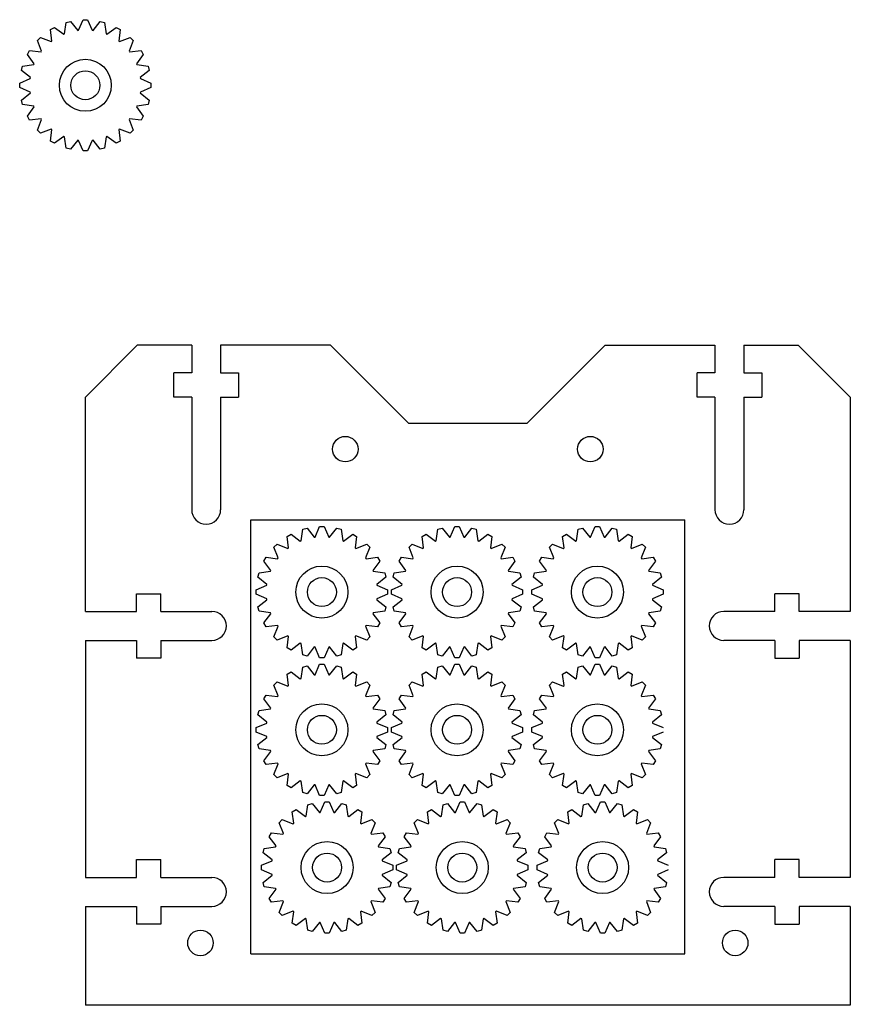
# Model space of a CAD drawing. Header units: inches. Extents: x -6 to 4.9, y 0.5 to 4.7.
# Drawn here: x -2.252 to 0.943, y 0.46 to 4.252 of the extents above; entities that cross this region are included whole.
import ezdxf

# ---------------------------------------------------------------- set-up
doc = ezdxf.new("R2010")
doc.units = ezdxf.units.IN
doc.header["$MEASUREMENT"] = 0
doc.layers.get('0').update_dxf_attribs({"lineweight": 25, "true_color": 0xffffff})

msp = doc.modelspace()

# ---------------------------------------------------------------- linework, layer by layer
at = {"color": 1, "true_color": 0xff0000}
for p, q in [((-2.0262, 4.2118), (-2.0086, 4.2524)), ((-2.0086, 4.2524), (-1.9914, 4.2524)), ((-1.9914, 4.2524), (-1.9738, 4.2118)), ((-2.1337, 4.2143), (-2.1188, 4.2229)), ((-2.1285, 4.1703), (-2.1337, 4.2143)), ((-2.1188, 4.2229), (-2.0832, 4.1965)), ((-2.0801, 4.1978), (-2.0737, 4.2416)), ((-2.0737, 4.2416), (-2.057, 4.2461)), ((-2.057, 4.2461), (-2.0295, 4.2113)), ((-2.0295, 4.2113), (-2.0262, 4.2118)), ((-1.9738, 4.2118), (-1.9705, 4.2113)), ((-1.9705, 4.2113), (-1.943, 4.2461)), ((-1.943, 4.2461), (-1.9263, 4.2416)), ((-1.9263, 4.2416), (-1.9199, 4.1978)), ((-1.9168, 4.1965), (-1.8812, 4.2229)), ((-1.8812, 4.2229), (-1.8663, 4.2143)), ((-1.8663, 4.2143), (-1.8715, 4.1703)), ((-2.1846, 4.1724), (-2.1724, 4.1846)), ((-2.1682, 4.1312), (-2.1846, 4.1724)), ((-2.1724, 4.1846), (-2.1312, 4.1682)), ((-2.0832, 4.1965), (-2.0801, 4.1978)), ((-1.9199, 4.1978), (-1.9168, 4.1965)), ((-1.8688, 4.1682), (-1.8276, 4.1846)), ((-1.8154, 4.1724), (-1.8318, 4.1312)), ((-1.8276, 4.1846), (-1.8154, 4.1724)), ((-2.1312, 4.1682), (-2.1285, 4.1703)), ((-1.8715, 4.1703), (-1.8688, 4.1682)), ((-2.2229, 4.1188), (-2.2143, 4.1337)), ((-2.1965, 4.0832), (-2.2229, 4.1188)), ((-2.2143, 4.1337), (-2.1703, 4.1285)), ((-2.1703, 4.1285), (-2.1682, 4.1312)), ((-1.8318, 4.1312), (-1.8297, 4.1285)), ((-1.8297, 4.1285), (-1.7857, 4.1337)), ((-1.7771, 4.1188), (-1.8035, 4.0832)), ((-1.7857, 4.1337), (-1.7771, 4.1188)), ((-2.2461, 4.057), (-2.2416, 4.0737)), ((-2.2416, 4.0737), (-2.1978, 4.0801)), ((-2.1978, 4.0801), (-2.1965, 4.0832)), ((-1.8035, 4.0832), (-1.8022, 4.0801)), ((-1.8022, 4.0801), (-1.7584, 4.0737)), ((-1.7584, 4.0737), (-1.7539, 4.057)), ((-2.2524, 4.0086), (-2.2118, 4.0262)), ((-2.2113, 4.0295), (-2.2461, 4.057)), ((-2.2118, 4.0262), (-2.2113, 4.0295)), ((-1.7539, 4.057), (-1.7887, 4.0295)), ((-1.7887, 4.0295), (-1.7882, 4.0262)), ((-1.7882, 4.0262), (-1.7476, 4.0086)), ((-2.2524, 3.9914), (-2.2524, 4.0086)), ((-2.2118, 3.9738), (-2.2524, 3.9914)), ((-1.7476, 3.9914), (-1.7882, 3.9738)), ((-1.7476, 4.0086), (-1.7476, 3.9914)), ((-2.2461, 3.943), (-2.2113, 3.9705)), ((-2.2113, 3.9705), (-2.2118, 3.9738)), ((-1.7882, 3.9738), (-1.7887, 3.9705)), ((-1.7887, 3.9705), (-1.7539, 3.943)), ((-2.2416, 3.9263), (-2.2461, 3.943)), ((-2.1978, 3.9199), (-2.2416, 3.9263)), ((-2.2229, 3.8812), (-2.1965, 3.9168)), ((-2.1965, 3.9168), (-2.1978, 3.9199)), ((-1.8022, 3.9199), (-1.8035, 3.9168)), ((-1.8035, 3.9168), (-1.7771, 3.8812)), ((-1.7584, 3.9263), (-1.8022, 3.9199)), ((-1.7539, 3.943), (-1.7584, 3.9263)), ((-2.2143, 3.8663), (-2.2229, 3.8812)), ((-2.1703, 3.8715), (-2.2143, 3.8663)), ((-2.1846, 3.8276), (-2.1682, 3.8688)), ((-2.1682, 3.8688), (-2.1703, 3.8715)), ((-1.8297, 3.8715), (-1.8318, 3.8688)), ((-1.8318, 3.8688), (-1.8154, 3.8276)), ((-1.7857, 3.8663), (-1.8297, 3.8715)), ((-1.7771, 3.8812), (-1.7857, 3.8663)), ((-2.1312, 3.8318), (-2.1724, 3.8154)), ((-2.1285, 3.8297), (-2.1312, 3.8318)), ((-1.8688, 3.8318), (-1.8715, 3.8297)), ((-1.8276, 3.8154), (-1.8688, 3.8318)), ((-2.1724, 3.8154), (-2.1846, 3.8276)), ((-2.1337, 3.7857), (-2.1285, 3.8297)), ((-2.0832, 3.8035), (-2.1188, 3.7771)), ((-2.0801, 3.8022), (-2.0832, 3.8035)), ((-2.0737, 3.7584), (-2.0801, 3.8022)), ((-1.9199, 3.8022), (-1.9263, 3.7584)), ((-1.9168, 3.8035), (-1.9199, 3.8022)), ((-1.8812, 3.7771), (-1.9168, 3.8035)), ((-1.8715, 3.8297), (-1.8663, 3.7857)), ((-1.8154, 3.8276), (-1.8276, 3.8154)), ((-2.1188, 3.7771), (-2.1337, 3.7857)), ((-2.057, 3.7539), (-2.0737, 3.7584)), ((-2.0295, 3.7887), (-2.057, 3.7539)), ((-2.0262, 3.7882), (-2.0295, 3.7887)), ((-2.0086, 3.7476), (-2.0262, 3.7882)), ((-1.9738, 3.7882), (-1.9914, 3.7476)), ((-1.9705, 3.7887), (-1.9738, 3.7882)), ((-1.943, 3.7539), (-1.9705, 3.7887)), ((-1.9263, 3.7584), (-1.943, 3.7539)), ((-1.8663, 3.7857), (-1.8812, 3.7771)), ((-1.9914, 3.7476), (-2.0086, 3.7476)), ((-1.1701, 2.2478), (-1.1637, 2.2916)), ((-1.1637, 2.2916), (-1.147, 2.2961)), ((-1.147, 2.2961), (-1.1195, 2.2613)), ((-1.1162, 2.2618), (-1.0986, 2.3024)), ((-1.0986, 2.3024), (-1.0814, 2.3024)), ((-1.0814, 2.3024), (-1.0638, 2.2618)), ((-1.0605, 2.2613), (-1.033, 2.2961)), ((-1.033, 2.2961), (-1.0163, 2.2916)), ((-1.0163, 2.2916), (-1.0099, 2.2478)), ((-0.6501, 2.2478), (-0.6437, 2.2916)), ((-0.6437, 2.2916), (-0.627, 2.2961)), ((-0.627, 2.2961), (-0.5995, 2.2613)), ((-0.5962, 2.2618), (-0.5786, 2.3024)), ((-0.5786, 2.3024), (-0.5614, 2.3024)), ((-0.5614, 2.3024), (-0.5438, 2.2618)), ((-0.5405, 2.2613), (-0.513, 2.2961)), ((-0.513, 2.2961), (-0.4963, 2.2916)), ((-0.4963, 2.2916), (-0.4899, 2.2478)), ((-0.1101, 2.2478), (-0.1037, 2.2916)), ((-0.1037, 2.2916), (-0.087, 2.2961)), ((-0.087, 2.2961), (-0.0595, 2.2613)), ((-0.0562, 2.2618), (-0.0386, 2.3024)), ((-0.0386, 2.3024), (-0.0214, 2.3024)), ((-0.0214, 2.3024), (-0.0038, 2.2618)), ((-0.0005, 2.2613), (0.027, 2.2961)), ((0.027, 2.2961), (0.0437, 2.2916)), ((0.0437, 2.2916), (0.0501, 2.2478)), ((-1.2237, 2.2643), (-1.2088, 2.2729)), ((-1.2185, 2.2203), (-1.2237, 2.2643)), ((-1.2088, 2.2729), (-1.1732, 2.2465)), ((-1.1732, 2.2465), (-1.1701, 2.2478)), ((-1.1195, 2.2613), (-1.1162, 2.2618)), ((-1.0638, 2.2618), (-1.0605, 2.2613)), ((-1.0099, 2.2478), (-1.0068, 2.2465)), ((-1.0068, 2.2465), (-0.9712, 2.2729)), ((-0.9712, 2.2729), (-0.9563, 2.2643)), ((-0.9563, 2.2643), (-0.9615, 2.2203)), ((-0.7037, 2.2643), (-0.6888, 2.2729)), ((-0.6985, 2.2203), (-0.7037, 2.2643)), ((-0.6888, 2.2729), (-0.6532, 2.2465)), ((-0.6532, 2.2465), (-0.6501, 2.2478)), ((-0.5995, 2.2613), (-0.5962, 2.2618)), ((-0.5438, 2.2618), (-0.5405, 2.2613)), ((-0.4899, 2.2478), (-0.4868, 2.2465)), ((-0.4868, 2.2465), (-0.4512, 2.2729)), ((-0.4512, 2.2729), (-0.4363, 2.2643)), ((-0.4363, 2.2643), (-0.4415, 2.2203)), ((-0.1637, 2.2643), (-0.1488, 2.2729)), ((-0.1585, 2.2203), (-0.1637, 2.2643)), ((-0.1488, 2.2729), (-0.1132, 2.2465)), ((-0.1132, 2.2465), (-0.1101, 2.2478)), ((-0.0595, 2.2613), (-0.0562, 2.2618)), ((-0.0038, 2.2618), (-0.0005, 2.2613)), ((0.0501, 2.2478), (0.0532, 2.2465)), ((0.0532, 2.2465), (0.0888, 2.2729)), ((0.0888, 2.2729), (0.1037, 2.2643)), ((0.1037, 2.2643), (0.0985, 2.2203)), ((-1.2746, 2.2224), (-1.2624, 2.2346)), ((-1.2582, 2.1812), (-1.2746, 2.2224)), ((-1.2624, 2.2346), (-1.2212, 2.2182)), ((-1.2212, 2.2182), (-1.2185, 2.2203)), ((-0.9615, 2.2203), (-0.9588, 2.2182)), ((-0.9588, 2.2182), (-0.9176, 2.2346)), ((-0.9054, 2.2224), (-0.9218, 2.1812)), ((-0.9176, 2.2346), (-0.9054, 2.2224)), ((-0.7546, 2.2224), (-0.7424, 2.2346)), ((-0.7382, 2.1812), (-0.7546, 2.2224)), ((-0.7424, 2.2346), (-0.7012, 2.2182)), ((-0.7012, 2.2182), (-0.6985, 2.2203)), ((-0.4415, 2.2203), (-0.4388, 2.2182)), ((-0.4388, 2.2182), (-0.3976, 2.2346)), ((-0.3854, 2.2224), (-0.4018, 2.1812)), ((-0.3976, 2.2346), (-0.3854, 2.2224)), ((-0.2146, 2.2224), (-0.2024, 2.2346)), ((-0.1982, 2.1812), (-0.2146, 2.2224)), ((-0.2024, 2.2346), (-0.1612, 2.2182)), ((-0.1612, 2.2182), (-0.1585, 2.2203)), ((0.0985, 2.2203), (0.1012, 2.2182)), ((0.1012, 2.2182), (0.1424, 2.2346)), ((0.1546, 2.2224), (0.1382, 2.1812)), ((0.1424, 2.2346), (0.1546, 2.2224)), ((-1.3129, 2.1688), (-1.3043, 2.1837)), ((-1.2865, 2.1332), (-1.3129, 2.1688)), ((-1.3043, 2.1837), (-1.2603, 2.1785)), ((-1.2603, 2.1785), (-1.2582, 2.1812)), ((-0.9218, 2.1812), (-0.9197, 2.1785)), ((-0.9197, 2.1785), (-0.8757, 2.1837)), ((-0.8671, 2.1688), (-0.8935, 2.1332)), ((-0.8757, 2.1837), (-0.8671, 2.1688)), ((-0.7929, 2.1688), (-0.7843, 2.1837)), ((-0.7665, 2.1332), (-0.7929, 2.1688)), ((-0.7843, 2.1837), (-0.7403, 2.1785)), ((-0.7403, 2.1785), (-0.7382, 2.1812)), ((-0.4018, 2.1812), (-0.3997, 2.1785)), ((-0.3997, 2.1785), (-0.3557, 2.1837)), ((-0.3471, 2.1688), (-0.3735, 2.1332)), ((-0.3557, 2.1837), (-0.3471, 2.1688)), ((-0.2529, 2.1688), (-0.2443, 2.1837)), ((-0.2265, 2.1332), (-0.2529, 2.1688)), ((-0.2443, 2.1837), (-0.2003, 2.1785)), ((-0.2003, 2.1785), (-0.1982, 2.1812)), ((0.1382, 2.1812), (0.1403, 2.1785)), ((0.1403, 2.1785), (0.1843, 2.1837)), ((0.1929, 2.1688), (0.1665, 2.1332)), ((0.1843, 2.1837), (0.1929, 2.1688)), ((-1.3316, 2.1237), (-1.2878, 2.1301)), ((-1.2878, 2.1301), (-1.2865, 2.1332)), ((-0.8935, 2.1332), (-0.8922, 2.1301)), ((-0.8922, 2.1301), (-0.8484, 2.1237)), ((-0.8116, 2.1237), (-0.7678, 2.1301)), ((-0.7678, 2.1301), (-0.7665, 2.1332)), ((-0.3735, 2.1332), (-0.3722, 2.1301)), ((-0.3722, 2.1301), (-0.3284, 2.1237)), ((-0.2716, 2.1237), (-0.2278, 2.1301)), ((-0.2278, 2.1301), (-0.2265, 2.1332)), ((0.1665, 2.1332), (0.1678, 2.1301)), ((0.1678, 2.1301), (0.2116, 2.1237)), ((-1.3361, 2.107), (-1.3316, 2.1237)), ((-1.3013, 2.0795), (-1.3361, 2.107)), ((-0.8439, 2.107), (-0.8787, 2.0795)), ((-0.8484, 2.1237), (-0.8439, 2.107)), ((-0.8161, 2.107), (-0.8116, 2.1237)), ((-0.7813, 2.0795), (-0.8161, 2.107)), ((-0.3239, 2.107), (-0.3587, 2.0795)), ((-0.3284, 2.1237), (-0.3239, 2.107)), ((-0.2761, 2.107), (-0.2716, 2.1237)), ((-0.2413, 2.0795), (-0.2761, 2.107)), ((0.2161, 2.107), (0.1813, 2.0795)), ((0.2116, 2.1237), (0.2161, 2.107)), ((-1.3424, 2.0586), (-1.3018, 2.0762)), ((-1.3424, 2.0414), (-1.3424, 2.0586)), ((-1.3018, 2.0762), (-1.3013, 2.0795)), ((-0.8787, 2.0795), (-0.8782, 2.0762)), ((-0.8782, 2.0762), (-0.8376, 2.0586)), ((-0.8376, 2.0586), (-0.8376, 2.0414)), ((-0.8224, 2.0586), (-0.7818, 2.0762)), ((-0.8224, 2.0414), (-0.8224, 2.0586)), ((-0.7818, 2.0762), (-0.7813, 2.0795)), ((-0.3587, 2.0795), (-0.3582, 2.0762)), ((-0.3582, 2.0762), (-0.3176, 2.0586)), ((-0.3176, 2.0586), (-0.3176, 2.0414)), ((-0.2824, 2.0586), (-0.2418, 2.0762)), ((-0.2824, 2.0414), (-0.2824, 2.0586)), ((-0.2418, 2.0762), (-0.2413, 2.0795)), ((0.1813, 2.0795), (0.1818, 2.0762)), ((0.1818, 2.0762), (0.2224, 2.0586)), ((0.2224, 2.0586), (0.2224, 2.0414)), ((-1.3018, 2.0238), (-1.3424, 2.0414)), ((-1.3361, 1.993), (-1.3013, 2.0205)), ((-1.3013, 2.0205), (-1.3018, 2.0238)), ((-0.8782, 2.0238), (-0.8787, 2.0205)), ((-0.8787, 2.0205), (-0.8439, 1.993)), ((-0.8376, 2.0414), (-0.8782, 2.0238)), ((-0.7818, 2.0238), (-0.8224, 2.0414)), ((-0.8161, 1.993), (-0.7813, 2.0205)), ((-0.7813, 2.0205), (-0.7818, 2.0238)), ((-0.3582, 2.0238), (-0.3587, 2.0205)), ((-0.3587, 2.0205), (-0.3239, 1.993)), ((-0.3176, 2.0414), (-0.3582, 2.0238)), ((-0.2418, 2.0238), (-0.2824, 2.0414)), ((-0.2761, 1.993), (-0.2413, 2.0205)), ((-0.2413, 2.0205), (-0.2418, 2.0238)), ((0.1818, 2.0238), (0.1813, 2.0205)), ((0.1813, 2.0205), (0.2161, 1.993)), ((0.2224, 2.0414), (0.1818, 2.0238)), ((-1.3316, 1.9763), (-1.3361, 1.993)), ((-1.2878, 1.9699), (-1.3316, 1.9763)), ((-0.8484, 1.9763), (-0.8922, 1.9699)), ((-0.8439, 1.993), (-0.8484, 1.9763)), ((-0.8116, 1.9763), (-0.8161, 1.993)), ((-0.7678, 1.9699), (-0.8116, 1.9763)), ((-0.3284, 1.9763), (-0.3722, 1.9699)), ((-0.3239, 1.993), (-0.3284, 1.9763)), ((-0.2716, 1.9763), (-0.2761, 1.993)), ((-0.2278, 1.9699), (-0.2716, 1.9763)), ((0.2116, 1.9763), (0.1678, 1.9699)), ((0.2161, 1.993), (0.2116, 1.9763)), ((-1.3129, 1.9312), (-1.2865, 1.9668)), ((-1.2865, 1.9668), (-1.2878, 1.9699)), ((-0.8922, 1.9699), (-0.8935, 1.9668)), ((-0.8935, 1.9668), (-0.8671, 1.9312)), ((-0.7929, 1.9312), (-0.7665, 1.9668)), ((-0.7665, 1.9668), (-0.7678, 1.9699)), ((-0.3722, 1.9699), (-0.3735, 1.9668)), ((-0.3735, 1.9668), (-0.3471, 1.9312)), ((-0.2529, 1.9312), (-0.2265, 1.9668)), ((-0.2265, 1.9668), (-0.2278, 1.9699)), ((0.1678, 1.9699), (0.1665, 1.9668)), ((0.1665, 1.9668), (0.1929, 1.9312)), ((-1.3043, 1.9163), (-1.3129, 1.9312)), ((-1.2603, 1.9215), (-1.3043, 1.9163)), ((-1.2746, 1.8776), (-1.2582, 1.9188)), ((-1.2582, 1.9188), (-1.2603, 1.9215)), ((-0.9197, 1.9215), (-0.9218, 1.9188)), ((-0.9218, 1.9188), (-0.9054, 1.8776)), ((-0.8757, 1.9163), (-0.9197, 1.9215)), ((-0.8671, 1.9312), (-0.8757, 1.9163)), ((-0.7843, 1.9163), (-0.7929, 1.9312)), ((-0.7403, 1.9215), (-0.7843, 1.9163)), ((-0.7546, 1.8776), (-0.7382, 1.9188)), ((-0.7382, 1.9188), (-0.7403, 1.9215)), ((-0.3997, 1.9215), (-0.4018, 1.9188)), ((-0.4018, 1.9188), (-0.3854, 1.8776)), ((-0.3557, 1.9163), (-0.3997, 1.9215)), ((-0.3471, 1.9312), (-0.3557, 1.9163)), ((-0.2443, 1.9163), (-0.2529, 1.9312)), ((-0.2003, 1.9215), (-0.2443, 1.9163)), ((-0.2146, 1.8776), (-0.1982, 1.9188)), ((-0.1982, 1.9188), (-0.2003, 1.9215)), ((0.1403, 1.9215), (0.1382, 1.9188)), ((0.1382, 1.9188), (0.1546, 1.8776)), ((0.1843, 1.9163), (0.1403, 1.9215)), ((0.1929, 1.9312), (0.1843, 1.9163)), ((-1.2624, 1.8654), (-1.2746, 1.8776)), ((-1.2212, 1.8818), (-1.2624, 1.8654)), ((-1.2237, 1.8357), (-1.2185, 1.8797)), ((-1.2185, 1.8797), (-1.2212, 1.8818)), ((-0.9588, 1.8818), (-0.9615, 1.8797)), ((-0.9615, 1.8797), (-0.9563, 1.8357)), ((-0.9176, 1.8654), (-0.9588, 1.8818)), ((-0.9054, 1.8776), (-0.9176, 1.8654)), ((-0.7424, 1.8654), (-0.7546, 1.8776)), ((-0.7012, 1.8818), (-0.7424, 1.8654)), ((-0.7037, 1.8357), (-0.6985, 1.8797)), ((-0.6985, 1.8797), (-0.7012, 1.8818)), ((-0.4388, 1.8818), (-0.4415, 1.8797)), ((-0.4415, 1.8797), (-0.4363, 1.8357)), ((-0.3976, 1.8654), (-0.4388, 1.8818)), ((-0.3854, 1.8776), (-0.3976, 1.8654)), ((-0.2024, 1.8654), (-0.2146, 1.8776)), ((-0.1612, 1.8818), (-0.2024, 1.8654)), ((-0.1637, 1.8357), (-0.1585, 1.8797)), ((-0.1585, 1.8797), (-0.1612, 1.8818)), ((0.1012, 1.8818), (0.0985, 1.8797)), ((0.0985, 1.8797), (0.1037, 1.8357)), ((0.1424, 1.8654), (0.1012, 1.8818)), ((0.1546, 1.8776), (0.1424, 1.8654)), ((-1.2088, 1.8271), (-1.2237, 1.8357)), ((-1.1732, 1.8535), (-1.2088, 1.8271)), ((-1.1701, 1.8522), (-1.1732, 1.8535)), ((-1.1637, 1.8084), (-1.1701, 1.8522)), ((-1.1195, 1.8387), (-1.147, 1.8039)), ((-1.1162, 1.8382), (-1.1195, 1.8387)), ((-1.0986, 1.7976), (-1.1162, 1.8382)), ((-1.0638, 1.8382), (-1.0814, 1.7976)), ((-1.0605, 1.8387), (-1.0638, 1.8382)), ((-1.033, 1.8039), (-1.0605, 1.8387)), ((-1.0099, 1.8522), (-1.0163, 1.8084)), ((-1.0068, 1.8535), (-1.0099, 1.8522)), ((-0.9712, 1.8271), (-1.0068, 1.8535)), ((-0.9563, 1.8357), (-0.9712, 1.8271)), ((-0.6888, 1.8271), (-0.7037, 1.8357)), ((-0.6532, 1.8535), (-0.6888, 1.8271)), ((-0.6501, 1.8522), (-0.6532, 1.8535)), ((-0.6437, 1.8084), (-0.6501, 1.8522)), ((-0.5995, 1.8387), (-0.627, 1.8039)), ((-0.5962, 1.8382), (-0.5995, 1.8387)), ((-0.5786, 1.7976), (-0.5962, 1.8382)), ((-0.5438, 1.8382), (-0.5614, 1.7976)), ((-0.5405, 1.8387), (-0.5438, 1.8382)), ((-0.513, 1.8039), (-0.5405, 1.8387)), ((-0.4899, 1.8522), (-0.4963, 1.8084)), ((-0.4868, 1.8535), (-0.4899, 1.8522)), ((-0.4512, 1.8271), (-0.4868, 1.8535)), ((-0.4363, 1.8357), (-0.4512, 1.8271)), ((-0.1488, 1.8271), (-0.1637, 1.8357)), ((-0.1132, 1.8535), (-0.1488, 1.8271)), ((-0.1101, 1.8522), (-0.1132, 1.8535)), ((-0.1037, 1.8084), (-0.1101, 1.8522)), ((-0.0595, 1.8387), (-0.087, 1.8039)), ((-0.0562, 1.8382), (-0.0595, 1.8387)), ((-0.0386, 1.7976), (-0.0562, 1.8382)), ((-0.0038, 1.8382), (-0.0214, 1.7976)), ((-0.0005, 1.8387), (-0.0038, 1.8382)), ((0.027, 1.8039), (-0.0005, 1.8387)), ((0.0501, 1.8522), (0.0437, 1.8084)), ((0.0532, 1.8535), (0.0501, 1.8522)), ((0.0888, 1.8271), (0.0532, 1.8535)), ((0.1037, 1.8357), (0.0888, 1.8271)), ((-1.147, 1.8039), (-1.1637, 1.8084)), ((-1.0814, 1.7976), (-1.0986, 1.7976)), ((-1.0163, 1.8084), (-1.033, 1.8039)), ((-0.627, 1.8039), (-0.6437, 1.8084)), ((-0.5614, 1.7976), (-0.5786, 1.7976)), ((-0.4963, 1.8084), (-0.513, 1.8039)), ((-0.087, 1.8039), (-0.1037, 1.8084)), ((-0.0214, 1.7976), (-0.0386, 1.7976)), ((0.0437, 1.8084), (0.027, 1.8039)), ((-1.1701, 1.7178), (-1.1637, 1.7616)), ((-1.1637, 1.7616), (-1.147, 1.7661)), ((-1.147, 1.7661), (-1.1195, 1.7313)), ((-1.1162, 1.7318), (-1.0986, 1.7724)), ((-1.0986, 1.7724), (-1.0814, 1.7724)), ((-1.0814, 1.7724), (-1.0638, 1.7318)), ((-1.0605, 1.7313), (-1.033, 1.7661)), ((-1.033, 1.7661), (-1.0163, 1.7616)), ((-1.0163, 1.7616), (-1.0099, 1.7178)), ((-0.6501, 1.7178), (-0.6437, 1.7616)), ((-0.6437, 1.7616), (-0.627, 1.7661)), ((-0.627, 1.7661), (-0.5995, 1.7313)), ((-0.5962, 1.7318), (-0.5786, 1.7724)), ((-0.5786, 1.7724), (-0.5614, 1.7724)), ((-0.5614, 1.7724), (-0.5438, 1.7318)), ((-0.5405, 1.7313), (-0.513, 1.7661)), ((-0.513, 1.7661), (-0.4963, 1.7616)), ((-0.4963, 1.7616), (-0.4899, 1.7178)), ((-0.1101, 1.7178), (-0.1037, 1.7616)), ((-0.1037, 1.7616), (-0.087, 1.7661)), ((-0.087, 1.7661), (-0.0595, 1.7313)), ((-0.0562, 1.7318), (-0.0386, 1.7724)), ((-0.0386, 1.7724), (-0.0214, 1.7724)), ((-0.0214, 1.7724), (-0.0038, 1.7318)), ((-0.0005, 1.7313), (0.027, 1.7661)), ((0.027, 1.7661), (0.0437, 1.7616)), ((0.0437, 1.7616), (0.0501, 1.7178)), ((-1.2237, 1.7343), (-1.2088, 1.7429)), ((-1.2185, 1.6903), (-1.2237, 1.7343)), ((-1.2088, 1.7429), (-1.1732, 1.7165)), ((-1.1732, 1.7165), (-1.1701, 1.7178)), ((-1.1195, 1.7313), (-1.1162, 1.7318)), ((-1.0638, 1.7318), (-1.0605, 1.7313)), ((-1.0099, 1.7178), (-1.0068, 1.7165)), ((-1.0068, 1.7165), (-0.9712, 1.7429)), ((-0.9712, 1.7429), (-0.9563, 1.7343)), ((-0.9563, 1.7343), (-0.9615, 1.6903)), ((-0.7037, 1.7343), (-0.6888, 1.7429)), ((-0.6985, 1.6903), (-0.7037, 1.7343)), ((-0.6888, 1.7429), (-0.6532, 1.7165)), ((-0.6532, 1.7165), (-0.6501, 1.7178)), ((-0.5995, 1.7313), (-0.5962, 1.7318)), ((-0.5438, 1.7318), (-0.5405, 1.7313)), ((-0.4899, 1.7178), (-0.4868, 1.7165)), ((-0.4868, 1.7165), (-0.4512, 1.7429)), ((-0.4512, 1.7429), (-0.4363, 1.7343)), ((-0.4363, 1.7343), (-0.4415, 1.6903)), ((-0.1637, 1.7343), (-0.1488, 1.7429)), ((-0.1585, 1.6903), (-0.1637, 1.7343)), ((-0.1488, 1.7429), (-0.1132, 1.7165)), ((-0.1132, 1.7165), (-0.1101, 1.7178)), ((-0.0595, 1.7313), (-0.0562, 1.7318)), ((-0.0038, 1.7318), (-0.0005, 1.7313)), ((0.0501, 1.7178), (0.0532, 1.7165)), ((0.0532, 1.7165), (0.0888, 1.7429)), ((0.0888, 1.7429), (0.1037, 1.7343)), ((0.1037, 1.7343), (0.0985, 1.6903)), ((-1.2746, 1.6924), (-1.2624, 1.7046)), ((-1.2582, 1.6512), (-1.2746, 1.6924)), ((-1.2624, 1.7046), (-1.2212, 1.6882)), ((-1.2212, 1.6882), (-1.2185, 1.6903)), ((-0.9615, 1.6903), (-0.9588, 1.6882)), ((-0.9588, 1.6882), (-0.9176, 1.7046)), ((-0.9054, 1.6924), (-0.9218, 1.6512)), ((-0.9176, 1.7046), (-0.9054, 1.6924)), ((-0.7546, 1.6924), (-0.7424, 1.7046)), ((-0.7382, 1.6512), (-0.7546, 1.6924)), ((-0.7424, 1.7046), (-0.7012, 1.6882)), ((-0.7012, 1.6882), (-0.6985, 1.6903)), ((-0.4415, 1.6903), (-0.4388, 1.6882)), ((-0.4388, 1.6882), (-0.3976, 1.7046)), ((-0.3854, 1.6924), (-0.4018, 1.6512)), ((-0.3976, 1.7046), (-0.3854, 1.6924)), ((-0.2146, 1.6924), (-0.2024, 1.7046)), ((-0.1982, 1.6512), (-0.2146, 1.6924)), ((-0.2024, 1.7046), (-0.1612, 1.6882)), ((-0.1612, 1.6882), (-0.1585, 1.6903)), ((0.0985, 1.6903), (0.1012, 1.6882)), ((0.1012, 1.6882), (0.1424, 1.7046)), ((0.1546, 1.6924), (0.1382, 1.6512)), ((0.1424, 1.7046), (0.1546, 1.6924)), ((-1.3129, 1.6388), (-1.3043, 1.6537)), ((-1.2865, 1.6032), (-1.3129, 1.6388)), ((-1.3043, 1.6537), (-1.2603, 1.6485)), ((-1.2603, 1.6485), (-1.2582, 1.6512)), ((-0.9218, 1.6512), (-0.9197, 1.6485)), ((-0.9197, 1.6485), (-0.8757, 1.6537)), ((-0.8671, 1.6388), (-0.8935, 1.6032)), ((-0.8757, 1.6537), (-0.8671, 1.6388)), ((-0.7929, 1.6388), (-0.7843, 1.6537)), ((-0.7665, 1.6032), (-0.7929, 1.6388)), ((-0.7843, 1.6537), (-0.7403, 1.6485)), ((-0.7403, 1.6485), (-0.7382, 1.6512)), ((-0.4018, 1.6512), (-0.3997, 1.6485)), ((-0.3997, 1.6485), (-0.3557, 1.6537)), ((-0.3471, 1.6388), (-0.3735, 1.6032)), ((-0.3557, 1.6537), (-0.3471, 1.6388)), ((-0.2529, 1.6388), (-0.2443, 1.6537)), ((-0.2265, 1.6032), (-0.2529, 1.6388)), ((-0.2443, 1.6537), (-0.2003, 1.6485)), ((-0.2003, 1.6485), (-0.1982, 1.6512)), ((0.1382, 1.6512), (0.1403, 1.6485)), ((0.1403, 1.6485), (0.1843, 1.6537)), ((0.1929, 1.6388), (0.1665, 1.6032)), ((0.1843, 1.6537), (0.1929, 1.6388)), ((-1.3361, 1.577), (-1.3316, 1.5937)), ((-1.3316, 1.5937), (-1.2878, 1.6001)), ((-1.2878, 1.6001), (-1.2865, 1.6032)), ((-0.8935, 1.6032), (-0.8922, 1.6001)), ((-0.8922, 1.6001), (-0.8484, 1.5937)), ((-0.8484, 1.5937), (-0.8439, 1.577)), ((-0.8161, 1.577), (-0.8116, 1.5937)), ((-0.8116, 1.5937), (-0.7678, 1.6001)), ((-0.7678, 1.6001), (-0.7665, 1.6032)), ((-0.3735, 1.6032), (-0.3722, 1.6001)), ((-0.3722, 1.6001), (-0.3284, 1.5937)), ((-0.3284, 1.5937), (-0.3239, 1.577)), ((-0.2761, 1.577), (-0.2716, 1.5937)), ((-0.2716, 1.5937), (-0.2278, 1.6001)), ((-0.2278, 1.6001), (-0.2265, 1.6032)), ((0.1665, 1.6032), (0.1678, 1.6001)), ((0.1678, 1.6001), (0.2116, 1.5937)), ((0.2116, 1.5937), (0.2161, 1.577)), ((-1.3013, 1.5495), (-1.3361, 1.577)), ((-0.8439, 1.577), (-0.8787, 1.5495)), ((-0.7813, 1.5495), (-0.8161, 1.577)), ((-0.3239, 1.577), (-0.3587, 1.5495)), ((-0.2413, 1.5495), (-0.2761, 1.577)), ((0.2161, 1.577), (0.1813, 1.5495)), ((-1.3424, 1.5286), (-1.3018, 1.5462)), ((-1.3424, 1.5114), (-1.3424, 1.5286)), ((-1.3018, 1.5462), (-1.3013, 1.5495)), ((-0.8787, 1.5495), (-0.8782, 1.5462)), ((-0.8782, 1.5462), (-0.8376, 1.5286)), ((-0.8376, 1.5286), (-0.8376, 1.5114)), ((-0.8224, 1.5286), (-0.7818, 1.5462)), ((-0.8224, 1.5114), (-0.8224, 1.5286)), ((-0.7818, 1.5462), (-0.7813, 1.5495)), ((-0.3587, 1.5495), (-0.3582, 1.5462)), ((-0.3582, 1.5462), (-0.3176, 1.5286)), ((-0.3176, 1.5286), (-0.3176, 1.5114)), ((-0.2824, 1.5286), (-0.2418, 1.5462)), ((-0.2824, 1.5114), (-0.2824, 1.5286)), ((-0.2418, 1.5462), (-0.2413, 1.5495)), ((0.1813, 1.5495), (0.1818, 1.5462)), ((0.1818, 1.5462), (0.2224, 1.5286)), ((-1.3018, 1.4938), (-1.3424, 1.5114)), ((-1.3361, 1.463), (-1.3013, 1.4905)), ((-1.3013, 1.4905), (-1.3018, 1.4938)), ((-0.8782, 1.4938), (-0.8787, 1.4905)), ((-0.8787, 1.4905), (-0.8439, 1.463)), ((-0.8376, 1.5114), (-0.8782, 1.4938)), ((-0.7818, 1.4938), (-0.8224, 1.5114)), ((-0.8161, 1.463), (-0.7813, 1.4905)), ((-0.7813, 1.4905), (-0.7818, 1.4938)), ((-0.3582, 1.4938), (-0.3587, 1.4905)), ((-0.3587, 1.4905), (-0.3239, 1.463)), ((-0.3176, 1.5114), (-0.3582, 1.4938)), ((-0.2418, 1.4938), (-0.2824, 1.5114)), ((-0.2761, 1.463), (-0.2413, 1.4905)), ((-0.2413, 1.4905), (-0.2418, 1.4938)), ((0.1818, 1.4938), (0.1813, 1.4905)), ((0.1813, 1.4905), (0.2161, 1.463)), ((0.2224, 1.5114), (0.1818, 1.4938)), ((-1.3316, 1.4463), (-1.3361, 1.463)), ((-1.2878, 1.4399), (-1.3316, 1.4463)), ((-0.8484, 1.4463), (-0.8922, 1.4399)), ((-0.8439, 1.463), (-0.8484, 1.4463)), ((-0.8116, 1.4463), (-0.8161, 1.463)), ((-0.7678, 1.4399), (-0.8116, 1.4463)), ((-0.3284, 1.4463), (-0.3722, 1.4399)), ((-0.3239, 1.463), (-0.3284, 1.4463)), ((-0.2716, 1.4463), (-0.2761, 1.463)), ((-0.2278, 1.4399), (-0.2716, 1.4463)), ((0.2116, 1.4463), (0.1678, 1.4399)), ((0.2161, 1.463), (0.2116, 1.4463)), ((-1.3129, 1.4012), (-1.2865, 1.4368)), ((-1.2865, 1.4368), (-1.2878, 1.4399)), ((-0.8922, 1.4399), (-0.8935, 1.4368)), ((-0.8935, 1.4368), (-0.8671, 1.4012)), ((-0.7929, 1.4012), (-0.7665, 1.4368)), ((-0.7665, 1.4368), (-0.7678, 1.4399)), ((-0.3722, 1.4399), (-0.3735, 1.4368)), ((-0.3735, 1.4368), (-0.3471, 1.4012)), ((-0.2529, 1.4012), (-0.2265, 1.4368)), ((-0.2265, 1.4368), (-0.2278, 1.4399)), ((0.1678, 1.4399), (0.1665, 1.4368)), ((0.1665, 1.4368), (0.1929, 1.4012)), ((-1.3043, 1.3863), (-1.3129, 1.4012)), ((-1.2603, 1.3915), (-1.3043, 1.3863)), ((-1.2746, 1.3476), (-1.2582, 1.3888)), ((-1.2582, 1.3888), (-1.2603, 1.3915)), ((-0.9197, 1.3915), (-0.9218, 1.3888)), ((-0.9218, 1.3888), (-0.9054, 1.3476)), ((-0.8757, 1.3863), (-0.9197, 1.3915)), ((-0.8671, 1.4012), (-0.8757, 1.3863)), ((-0.7843, 1.3863), (-0.7929, 1.4012)), ((-0.7403, 1.3915), (-0.7843, 1.3863)), ((-0.7546, 1.3476), (-0.7382, 1.3888)), ((-0.7382, 1.3888), (-0.7403, 1.3915)), ((-0.3997, 1.3915), (-0.4018, 1.3888)), ((-0.4018, 1.3888), (-0.3854, 1.3476)), ((-0.3557, 1.3863), (-0.3997, 1.3915)), ((-0.3471, 1.4012), (-0.3557, 1.3863)), ((-0.2443, 1.3863), (-0.2529, 1.4012)), ((-0.2003, 1.3915), (-0.2443, 1.3863)), ((-0.2146, 1.3476), (-0.1982, 1.3888)), ((-0.1982, 1.3888), (-0.2003, 1.3915)), ((0.1403, 1.3915), (0.1382, 1.3888)), ((0.1382, 1.3888), (0.1546, 1.3476)), ((0.1843, 1.3863), (0.1403, 1.3915)), ((0.1929, 1.4012), (0.1843, 1.3863)), ((-1.2624, 1.3354), (-1.2746, 1.3476)), ((-1.2212, 1.3518), (-1.2624, 1.3354)), ((-1.2237, 1.3057), (-1.2185, 1.3497)), ((-1.2185, 1.3497), (-1.2212, 1.3518)), ((-0.9588, 1.3518), (-0.9615, 1.3497)), ((-0.9615, 1.3497), (-0.9563, 1.3057)), ((-0.9176, 1.3354), (-0.9588, 1.3518)), ((-0.9054, 1.3476), (-0.9176, 1.3354)), ((-0.7424, 1.3354), (-0.7546, 1.3476)), ((-0.7012, 1.3518), (-0.7424, 1.3354)), ((-0.7037, 1.3057), (-0.6985, 1.3497)), ((-0.6985, 1.3497), (-0.7012, 1.3518)), ((-0.4388, 1.3518), (-0.4415, 1.3497)), ((-0.4415, 1.3497), (-0.4363, 1.3057)), ((-0.3976, 1.3354), (-0.4388, 1.3518)), ((-0.3854, 1.3476), (-0.3976, 1.3354)), ((-0.2024, 1.3354), (-0.2146, 1.3476)), ((-0.1612, 1.3518), (-0.2024, 1.3354)), ((-0.1637, 1.3057), (-0.1585, 1.3497)), ((-0.1585, 1.3497), (-0.1612, 1.3518)), ((0.1012, 1.3518), (0.0985, 1.3497)), ((0.0985, 1.3497), (0.1037, 1.3057)), ((0.1424, 1.3354), (0.1012, 1.3518)), ((0.1546, 1.3476), (0.1424, 1.3354)), ((-1.2088, 1.2971), (-1.2237, 1.3057)), ((-1.1732, 1.3235), (-1.2088, 1.2971)), ((-1.1701, 1.3222), (-1.1732, 1.3235)), ((-1.1637, 1.2784), (-1.1701, 1.3222)), ((-1.1195, 1.3087), (-1.147, 1.2739)), ((-1.1162, 1.3082), (-1.1195, 1.3087)), ((-1.0986, 1.2676), (-1.1162, 1.3082)), ((-1.0638, 1.3082), (-1.0814, 1.2676)), ((-1.0605, 1.3087), (-1.0638, 1.3082)), ((-1.033, 1.2739), (-1.0605, 1.3087)), ((-1.0099, 1.3222), (-1.0163, 1.2784)), ((-1.0068, 1.3235), (-1.0099, 1.3222)), ((-0.9712, 1.2971), (-1.0068, 1.3235)), ((-0.9563, 1.3057), (-0.9712, 1.2971)), ((-0.6888, 1.2971), (-0.7037, 1.3057)), ((-0.6532, 1.3235), (-0.6888, 1.2971)), ((-0.6501, 1.3222), (-0.6532, 1.3235)), ((-0.6437, 1.2784), (-0.6501, 1.3222)), ((-0.5995, 1.3087), (-0.627, 1.2739)), ((-0.5962, 1.3082), (-0.5995, 1.3087)), ((-0.5786, 1.2676), (-0.5962, 1.3082)), ((-0.5438, 1.3082), (-0.5614, 1.2676)), ((-0.5405, 1.3087), (-0.5438, 1.3082)), ((-0.513, 1.2739), (-0.5405, 1.3087)), ((-0.4899, 1.3222), (-0.4963, 1.2784)), ((-0.4868, 1.3235), (-0.4899, 1.3222)), ((-0.4512, 1.2971), (-0.4868, 1.3235)), ((-0.4363, 1.3057), (-0.4512, 1.2971)), ((-0.1488, 1.2971), (-0.1637, 1.3057)), ((-0.1132, 1.3235), (-0.1488, 1.2971)), ((-0.1101, 1.3222), (-0.1132, 1.3235)), ((-0.1037, 1.2784), (-0.1101, 1.3222)), ((-0.0595, 1.3087), (-0.087, 1.2739)), ((-0.0562, 1.3082), (-0.0595, 1.3087)), ((-0.0386, 1.2676), (-0.0562, 1.3082)), ((-0.0038, 1.3082), (-0.0214, 1.2676)), ((-0.0005, 1.3087), (-0.0038, 1.3082)), ((0.027, 1.2739), (-0.0005, 1.3087)), ((0.0501, 1.3222), (0.0437, 1.2784)), ((0.0532, 1.3235), (0.0501, 1.3222)), ((0.0888, 1.2971), (0.0532, 1.3235)), ((0.1037, 1.3057), (0.0888, 1.2971)), ((-1.147, 1.2739), (-1.1637, 1.2784)), ((-1.0814, 1.2676), (-1.0986, 1.2676)), ((-1.0163, 1.2784), (-1.033, 1.2739)), ((-0.627, 1.2739), (-0.6437, 1.2784)), ((-0.5614, 1.2676), (-0.5786, 1.2676)), ((-0.4963, 1.2784), (-0.513, 1.2739)), ((-0.087, 1.2739), (-0.1037, 1.2784)), ((-0.0214, 1.2676), (-0.0386, 1.2676)), ((0.0437, 1.2784), (0.027, 1.2739)), ((-1.1501, 1.1878), (-1.1437, 1.2316)), ((-1.1437, 1.2316), (-1.127, 1.2361)), ((-1.127, 1.2361), (-1.0995, 1.2013)), ((-1.0962, 1.2018), (-1.0786, 1.2424)), ((-1.0786, 1.2424), (-1.0614, 1.2424)), ((-1.0614, 1.2424), (-1.0438, 1.2018)), ((-1.0405, 1.2013), (-1.013, 1.2361)), ((-1.013, 1.2361), (-0.9963, 1.2316)), ((-0.9963, 1.2316), (-0.9899, 1.1878)), ((-0.6301, 1.1878), (-0.6237, 1.2316)), ((-0.6237, 1.2316), (-0.607, 1.2361)), ((-0.607, 1.2361), (-0.5795, 1.2013)), ((-0.5762, 1.2018), (-0.5586, 1.2424)), ((-0.5586, 1.2424), (-0.5414, 1.2424)), ((-0.5414, 1.2424), (-0.5238, 1.2018)), ((-0.5205, 1.2013), (-0.493, 1.2361)), ((-0.493, 1.2361), (-0.4763, 1.2316)), ((-0.4763, 1.2316), (-0.4699, 1.1878)), ((-0.0901, 1.1878), (-0.0837, 1.2316)), ((-0.0837, 1.2316), (-0.067, 1.2361)), ((-0.067, 1.2361), (-0.0395, 1.2013)), ((-0.0362, 1.2018), (-0.0186, 1.2424)), ((-0.0186, 1.2424), (-0.0014, 1.2424)), ((-0.0014, 1.2424), (0.0162, 1.2018)), ((0.0195, 1.2013), (0.047, 1.2361)), ((0.047, 1.2361), (0.0637, 1.2316)), ((0.0637, 1.2316), (0.0701, 1.1878)), ((-1.2037, 1.2043), (-1.1888, 1.2129)), ((-1.1985, 1.1603), (-1.2037, 1.2043)), ((-1.1888, 1.2129), (-1.1532, 1.1865)), ((-1.1532, 1.1865), (-1.1501, 1.1878)), ((-1.0995, 1.2013), (-1.0962, 1.2018)), ((-1.0438, 1.2018), (-1.0405, 1.2013)), ((-0.9899, 1.1878), (-0.9868, 1.1865)), ((-0.9868, 1.1865), (-0.9512, 1.2129)), ((-0.9512, 1.2129), (-0.9363, 1.2043)), ((-0.9363, 1.2043), (-0.9415, 1.1603)), ((-0.6837, 1.2043), (-0.6688, 1.2129)), ((-0.6785, 1.1603), (-0.6837, 1.2043)), ((-0.6688, 1.2129), (-0.6332, 1.1865)), ((-0.6332, 1.1865), (-0.6301, 1.1878)), ((-0.5795, 1.2013), (-0.5762, 1.2018)), ((-0.5238, 1.2018), (-0.5205, 1.2013)), ((-0.4699, 1.1878), (-0.4668, 1.1865)), ((-0.4668, 1.1865), (-0.4312, 1.2129)), ((-0.4312, 1.2129), (-0.4163, 1.2043)), ((-0.4163, 1.2043), (-0.4215, 1.1603)), ((-0.1437, 1.2043), (-0.1288, 1.2129)), ((-0.1385, 1.1603), (-0.1437, 1.2043)), ((-0.1288, 1.2129), (-0.0932, 1.1865)), ((-0.0932, 1.1865), (-0.0901, 1.1878)), ((-0.0395, 1.2013), (-0.0362, 1.2018)), ((0.0162, 1.2018), (0.0195, 1.2013)), ((0.0701, 1.1878), (0.0732, 1.1865)), ((0.0732, 1.1865), (0.1088, 1.2129)), ((0.1088, 1.2129), (0.1237, 1.2043)), ((0.1237, 1.2043), (0.1185, 1.1603)), ((-1.2546, 1.1624), (-1.2424, 1.1746)), ((-1.2382, 1.1212), (-1.2546, 1.1624)), ((-1.2424, 1.1746), (-1.2012, 1.1582)), ((-1.2012, 1.1582), (-1.1985, 1.1603)), ((-0.9415, 1.1603), (-0.9388, 1.1582)), ((-0.9388, 1.1582), (-0.8976, 1.1746)), ((-0.8854, 1.1624), (-0.9018, 1.1212)), ((-0.8976, 1.1746), (-0.8854, 1.1624)), ((-0.7346, 1.1624), (-0.7224, 1.1746)), ((-0.7182, 1.1212), (-0.7346, 1.1624)), ((-0.7224, 1.1746), (-0.6812, 1.1582)), ((-0.6812, 1.1582), (-0.6785, 1.1603)), ((-0.4215, 1.1603), (-0.4188, 1.1582)), ((-0.4188, 1.1582), (-0.3776, 1.1746)), ((-0.3654, 1.1624), (-0.3818, 1.1212)), ((-0.3776, 1.1746), (-0.3654, 1.1624)), ((-0.1946, 1.1624), (-0.1824, 1.1746)), ((-0.1782, 1.1212), (-0.1946, 1.1624)), ((-0.1824, 1.1746), (-0.1412, 1.1582)), ((-0.1412, 1.1582), (-0.1385, 1.1603)), ((0.1185, 1.1603), (0.1212, 1.1582)), ((0.1212, 1.1582), (0.1624, 1.1746)), ((0.1746, 1.1624), (0.1582, 1.1212)), ((0.1624, 1.1746), (0.1746, 1.1624)), ((-1.2929, 1.1088), (-1.2843, 1.1237)), ((-1.2665, 1.0732), (-1.2929, 1.1088)), ((-1.2843, 1.1237), (-1.2403, 1.1185)), ((-1.2403, 1.1185), (-1.2382, 1.1212)), ((-0.9018, 1.1212), (-0.8997, 1.1185)), ((-0.8997, 1.1185), (-0.8557, 1.1237)), ((-0.8471, 1.1088), (-0.8735, 1.0732)), ((-0.8557, 1.1237), (-0.8471, 1.1088)), ((-0.7729, 1.1088), (-0.7643, 1.1237)), ((-0.7465, 1.0732), (-0.7729, 1.1088)), ((-0.7643, 1.1237), (-0.7203, 1.1185)), ((-0.7203, 1.1185), (-0.7182, 1.1212)), ((-0.3818, 1.1212), (-0.3797, 1.1185)), ((-0.3797, 1.1185), (-0.3357, 1.1237)), ((-0.3271, 1.1088), (-0.3535, 1.0732)), ((-0.3357, 1.1237), (-0.3271, 1.1088)), ((-0.2329, 1.1088), (-0.2243, 1.1237)), ((-0.2065, 1.0732), (-0.2329, 1.1088)), ((-0.2243, 1.1237), (-0.1803, 1.1185)), ((-0.1803, 1.1185), (-0.1782, 1.1212)), ((0.1582, 1.1212), (0.1603, 1.1185)), ((0.1603, 1.1185), (0.2043, 1.1237)), ((0.2129, 1.1088), (0.1865, 1.0732)), ((0.2043, 1.1237), (0.2129, 1.1088)), ((-1.3161, 1.047), (-1.3116, 1.0637)), ((-1.3116, 1.0637), (-1.2678, 1.0701)), ((-1.2678, 1.0701), (-1.2665, 1.0732)), ((-0.8735, 1.0732), (-0.8722, 1.0701)), ((-0.8722, 1.0701), (-0.8284, 1.0637)), ((-0.8284, 1.0637), (-0.8239, 1.047)), ((-0.7961, 1.047), (-0.7916, 1.0637)), ((-0.7916, 1.0637), (-0.7478, 1.0701)), ((-0.7478, 1.0701), (-0.7465, 1.0732)), ((-0.3535, 1.0732), (-0.3522, 1.0701)), ((-0.3522, 1.0701), (-0.3084, 1.0637)), ((-0.3084, 1.0637), (-0.3039, 1.047)), ((-0.2561, 1.047), (-0.2516, 1.0637)), ((-0.2516, 1.0637), (-0.2078, 1.0701)), ((-0.2078, 1.0701), (-0.2065, 1.0732)), ((0.1865, 1.0732), (0.1878, 1.0701)), ((0.1878, 1.0701), (0.2316, 1.0637)), ((0.2316, 1.0637), (0.2361, 1.047)), ((-1.2813, 1.0195), (-1.3161, 1.047)), ((-0.8239, 1.047), (-0.8587, 1.0195)), ((-0.7613, 1.0195), (-0.7961, 1.047)), ((-0.3039, 1.047), (-0.3387, 1.0195)), ((-0.2213, 1.0195), (-0.2561, 1.047)), ((0.2361, 1.047), (0.2013, 1.0195)), ((-1.3224, 0.9986), (-1.2818, 1.0162)), ((-1.3224, 0.9814), (-1.3224, 0.9986)), ((-1.2818, 1.0162), (-1.2813, 1.0195)), ((-0.8587, 1.0195), (-0.8582, 1.0162)), ((-0.8582, 1.0162), (-0.8176, 0.9986)), ((-0.8176, 0.9986), (-0.8176, 0.9814)), ((-0.8024, 0.9986), (-0.7618, 1.0162)), ((-0.8024, 0.9814), (-0.8024, 0.9986)), ((-0.7618, 1.0162), (-0.7613, 1.0195)), ((-0.3387, 1.0195), (-0.3382, 1.0162)), ((-0.3382, 1.0162), (-0.2976, 0.9986)), ((-0.2976, 0.9986), (-0.2976, 0.9814)), ((-0.2624, 0.9986), (-0.2218, 1.0162)), ((-0.2624, 0.9814), (-0.2624, 0.9986)), ((-0.2218, 1.0162), (-0.2213, 1.0195)), ((0.2013, 1.0195), (0.2018, 1.0162)), ((0.2018, 1.0162), (0.2424, 0.9986)), ((-1.2818, 0.9638), (-1.3224, 0.9814)), ((-1.3161, 0.933), (-1.2813, 0.9605)), ((-1.2813, 0.9605), (-1.2818, 0.9638)), ((-0.8582, 0.9638), (-0.8587, 0.9605)), ((-0.8587, 0.9605), (-0.8239, 0.933)), ((-0.8176, 0.9814), (-0.8582, 0.9638)), ((-0.7618, 0.9638), (-0.8024, 0.9814)), ((-0.7961, 0.933), (-0.7613, 0.9605)), ((-0.7613, 0.9605), (-0.7618, 0.9638)), ((-0.3382, 0.9638), (-0.3387, 0.9605)), ((-0.3387, 0.9605), (-0.3039, 0.933)), ((-0.2976, 0.9814), (-0.3382, 0.9638)), ((-0.2218, 0.9638), (-0.2624, 0.9814)), ((-0.2561, 0.933), (-0.2213, 0.9605)), ((-0.2213, 0.9605), (-0.2218, 0.9638)), ((0.2018, 0.9638), (0.2013, 0.9605)), ((0.2013, 0.9605), (0.2361, 0.933)), ((0.2424, 0.9814), (0.2018, 0.9638)), ((-1.3116, 0.9163), (-1.3161, 0.933)), ((-1.2678, 0.9099), (-1.3116, 0.9163)), ((-0.8284, 0.9163), (-0.8722, 0.9099)), ((-0.8239, 0.933), (-0.8284, 0.9163)), ((-0.7916, 0.9163), (-0.7961, 0.933)), ((-0.7478, 0.9099), (-0.7916, 0.9163)), ((-0.3084, 0.9163), (-0.3522, 0.9099)), ((-0.3039, 0.933), (-0.3084, 0.9163)), ((-0.2516, 0.9163), (-0.2561, 0.933)), ((-0.2078, 0.9099), (-0.2516, 0.9163)), ((0.2316, 0.9163), (0.1878, 0.9099)), ((0.2361, 0.933), (0.2316, 0.9163)), ((-1.2929, 0.8712), (-1.2665, 0.9068)), ((-1.2665, 0.9068), (-1.2678, 0.9099)), ((-0.8722, 0.9099), (-0.8735, 0.9068)), ((-0.8735, 0.9068), (-0.8471, 0.8712)), ((-0.7729, 0.8712), (-0.7465, 0.9068)), ((-0.7465, 0.9068), (-0.7478, 0.9099)), ((-0.3522, 0.9099), (-0.3535, 0.9068)), ((-0.3535, 0.9068), (-0.3271, 0.8712)), ((-0.2329, 0.8712), (-0.2065, 0.9068)), ((-0.2065, 0.9068), (-0.2078, 0.9099)), ((0.1878, 0.9099), (0.1865, 0.9068)), ((0.1865, 0.9068), (0.2129, 0.8712)), ((-1.2843, 0.8563), (-1.2929, 0.8712)), ((-1.2403, 0.8615), (-1.2843, 0.8563)), ((-1.2546, 0.8176), (-1.2382, 0.8588)), ((-1.2382, 0.8588), (-1.2403, 0.8615)), ((-0.8997, 0.8615), (-0.9018, 0.8588)), ((-0.9018, 0.8588), (-0.8854, 0.8176)), ((-0.8557, 0.8563), (-0.8997, 0.8615)), ((-0.8471, 0.8712), (-0.8557, 0.8563)), ((-0.7643, 0.8563), (-0.7729, 0.8712)), ((-0.7203, 0.8615), (-0.7643, 0.8563)), ((-0.7346, 0.8176), (-0.7182, 0.8588)), ((-0.7182, 0.8588), (-0.7203, 0.8615)), ((-0.3797, 0.8615), (-0.3818, 0.8588)), ((-0.3818, 0.8588), (-0.3654, 0.8176)), ((-0.3357, 0.8563), (-0.3797, 0.8615)), ((-0.3271, 0.8712), (-0.3357, 0.8563)), ((-0.2243, 0.8563), (-0.2329, 0.8712)), ((-0.1803, 0.8615), (-0.2243, 0.8563)), ((-0.1946, 0.8176), (-0.1782, 0.8588)), ((-0.1782, 0.8588), (-0.1803, 0.8615)), ((0.1603, 0.8615), (0.1582, 0.8588)), ((0.1582, 0.8588), (0.1746, 0.8176)), ((0.2043, 0.8563), (0.1603, 0.8615)), ((0.2129, 0.8712), (0.2043, 0.8563)), ((-1.2424, 0.8054), (-1.2546, 0.8176)), ((-1.2012, 0.8218), (-1.2424, 0.8054)), ((-1.2037, 0.7757), (-1.1985, 0.8197)), ((-1.1985, 0.8197), (-1.2012, 0.8218)), ((-0.9388, 0.8218), (-0.9415, 0.8197)), ((-0.9415, 0.8197), (-0.9363, 0.7757)), ((-0.8976, 0.8054), (-0.9388, 0.8218)), ((-0.8854, 0.8176), (-0.8976, 0.8054)), ((-0.7224, 0.8054), (-0.7346, 0.8176)), ((-0.6812, 0.8218), (-0.7224, 0.8054)), ((-0.6837, 0.7757), (-0.6785, 0.8197)), ((-0.6785, 0.8197), (-0.6812, 0.8218)), ((-0.4188, 0.8218), (-0.4215, 0.8197)), ((-0.4215, 0.8197), (-0.4163, 0.7757)), ((-0.3776, 0.8054), (-0.4188, 0.8218)), ((-0.3654, 0.8176), (-0.3776, 0.8054)), ((-0.1824, 0.8054), (-0.1946, 0.8176)), ((-0.1412, 0.8218), (-0.1824, 0.8054)), ((-0.1437, 0.7757), (-0.1385, 0.8197)), ((-0.1385, 0.8197), (-0.1412, 0.8218)), ((0.1212, 0.8218), (0.1185, 0.8197)), ((0.1185, 0.8197), (0.1237, 0.7757)), ((0.1624, 0.8054), (0.1212, 0.8218)), ((0.1746, 0.8176), (0.1624, 0.8054)), ((-1.1888, 0.7671), (-1.2037, 0.7757)), ((-1.1532, 0.7935), (-1.1888, 0.7671)), ((-1.1501, 0.7922), (-1.1532, 0.7935)), ((-1.1437, 0.7484), (-1.1501, 0.7922)), ((-1.0995, 0.7787), (-1.127, 0.7439)), ((-1.0962, 0.7782), (-1.0995, 0.7787)), ((-1.0786, 0.7376), (-1.0962, 0.7782)), ((-1.0438, 0.7782), (-1.0614, 0.7376)), ((-1.0405, 0.7787), (-1.0438, 0.7782)), ((-1.013, 0.7439), (-1.0405, 0.7787)), ((-0.9899, 0.7922), (-0.9963, 0.7484)), ((-0.9868, 0.7935), (-0.9899, 0.7922)), ((-0.9512, 0.7671), (-0.9868, 0.7935)), ((-0.9363, 0.7757), (-0.9512, 0.7671)), ((-0.6688, 0.7671), (-0.6837, 0.7757)), ((-0.6332, 0.7935), (-0.6688, 0.7671)), ((-0.6301, 0.7922), (-0.6332, 0.7935)), ((-0.6237, 0.7484), (-0.6301, 0.7922)), ((-0.5795, 0.7787), (-0.607, 0.7439)), ((-0.5762, 0.7782), (-0.5795, 0.7787)), ((-0.5586, 0.7376), (-0.5762, 0.7782)), ((-0.5238, 0.7782), (-0.5414, 0.7376)), ((-0.5205, 0.7787), (-0.5238, 0.7782)), ((-0.493, 0.7439), (-0.5205, 0.7787)), ((-0.4699, 0.7922), (-0.4763, 0.7484)), ((-0.4668, 0.7935), (-0.4699, 0.7922)), ((-0.4312, 0.7671), (-0.4668, 0.7935)), ((-0.4163, 0.7757), (-0.4312, 0.7671)), ((-0.1288, 0.7671), (-0.1437, 0.7757)), ((-0.0932, 0.7935), (-0.1288, 0.7671)), ((-0.0901, 0.7922), (-0.0932, 0.7935)), ((-0.0837, 0.7484), (-0.0901, 0.7922)), ((-0.0395, 0.7787), (-0.067, 0.7439)), ((-0.0362, 0.7782), (-0.0395, 0.7787)), ((-0.0186, 0.7376), (-0.0362, 0.7782)), ((0.0162, 0.7782), (-0.0014, 0.7376)), ((0.0195, 0.7787), (0.0162, 0.7782)), ((0.047, 0.7439), (0.0195, 0.7787)), ((0.0701, 0.7922), (0.0637, 0.7484)), ((0.0732, 0.7935), (0.0701, 0.7922)), ((0.1088, 0.7671), (0.0732, 0.7935)), ((0.1237, 0.7757), (0.1088, 0.7671)), ((-1.127, 0.7439), (-1.1437, 0.7484)), ((-1.0614, 0.7376), (-1.0786, 0.7376)), ((-0.9963, 0.7484), (-1.013, 0.7439)), ((-0.607, 0.7439), (-0.6237, 0.7484)), ((-0.5414, 0.7376), (-0.5586, 0.7376)), ((-0.4763, 0.7484), (-0.493, 0.7439)), ((-0.067, 0.7439), (-0.0837, 0.7484)), ((-0.0014, 0.7376), (-0.0186, 0.7376)), ((0.0637, 0.7484), (0.047, 0.7439))]:
    msp.add_line(p, q, dxfattribs=at)
for p, q in [((-2, 2.8), (-1.8, 3)), ((-1.5909, 3), (-1.8, 3)), ((-1.5909, 3), (-1.5909, 2.8936)), ((-1.0572, 3), (-1.4794, 3)), ((-1.4794, 3), (-1.4794, 2.8936)), ((-0.7572, 2.7), (-1.0572, 3)), ((-0.3, 2.7), (0, 3)), ((0, 3), (0.4222, 3)), ((0.4222, 3), (0.4222, 2.8936)), ((0.5337, 3), (0.7428, 3)), ((0.5337, 3), (0.5337, 2.8936)), ((0.7428, 3), (0.9428, 2.8)), ((-1.6592, 2.8006), (-1.6592, 2.8936)), ((-1.5909, 2.8936), (-1.6592, 2.8936)), ((-1.4794, 2.8936), (-1.4112, 2.8936)), ((-1.4112, 2.8936), (-1.4112, 2.8006)), ((0.354, 2.8006), (0.354, 2.8936)), ((0.4222, 2.8936), (0.354, 2.8936)), ((0.5337, 2.8936), (0.602, 2.8936)), ((0.602, 2.8936), (0.602, 2.8006)), ((-2, 1.9754), (-2, 2.8)), ((-1.5909, 2.8006), (-1.6592, 2.8006)), ((-1.5909, 2.8006), (-1.5909, 2.3671)), ((-1.4794, 2.8006), (-1.4794, 2.3671)), ((-1.4794, 2.8006), (-1.4112, 2.8006)), ((0.4222, 2.8006), (0.354, 2.8006)), ((0.4222, 2.8006), (0.4222, 2.3671)), ((0.5337, 2.8006), (0.5337, 2.3671)), ((0.5337, 2.8006), (0.602, 2.8006)), ((0.9428, 2.8), (0.9428, 1.9754)), ((-0.7572, 2.7), (-0.3, 2.7)), ((-1.8031, 2.0436), (-1.7101, 2.0436)), ((-1.8031, 1.9754), (-1.8031, 2.0436)), ((-1.7101, 1.9754), (-1.7101, 2.0436)), ((0.7458, 2.0436), (0.6528, 2.0436)), ((0.6528, 1.9754), (0.6528, 2.0436)), ((0.7458, 1.9754), (0.7458, 2.0436)), ((-2, 1.9754), (-1.8031, 1.9754)), ((-1.7101, 1.9754), (-1.5131, 1.9754)), ((0.6528, 1.9754), (0.4559, 1.9754)), ((0.9428, 1.9754), (0.7458, 1.9754)), ((-2, 1.8639), (-1.8031, 1.8639)), ((-2, 1.8639), (-2, 0.9521)), ((-1.8031, 1.8639), (-1.8031, 1.7956)), ((-1.7101, 1.8639), (-1.5131, 1.8639)), ((-1.7101, 1.8639), (-1.7101, 1.7956)), ((0.6528, 1.8639), (0.4559, 1.8639)), ((0.6528, 1.8639), (0.6528, 1.7956)), ((0.9428, 1.8639), (0.7458, 1.8639)), ((0.7458, 1.8639), (0.7458, 1.7956)), ((0.9428, 1.8639), (0.9428, 0.9521)), ((-1.7101, 1.7956), (-1.8031, 1.7956)), ((0.6528, 1.7956), (0.7458, 1.7956)), ((-1.8031, 1.0204), (-1.7101, 1.0204)), ((-1.8031, 0.9521), (-1.8031, 1.0204)), ((-1.7101, 0.9521), (-1.7101, 1.0204)), ((0.7458, 1.0204), (0.6528, 1.0204)), ((0.6528, 0.9521), (0.6528, 1.0204)), ((0.7458, 0.9521), (0.7458, 1.0204)), ((-2, 0.9521), (-1.8031, 0.9521)), ((-1.7101, 0.9521), (-1.5131, 0.9521)), ((0.6528, 0.9521), (0.4559, 0.9521)), ((0.9428, 0.9521), (0.7458, 0.9521)), ((-2, 0.8406), (-1.8031, 0.8406)), ((-2, 0.8406), (-2, 0.46)), ((-1.8031, 0.8406), (-1.8031, 0.7724)), ((-1.7101, 0.8406), (-1.5131, 0.8406)), ((-1.7101, 0.8406), (-1.7101, 0.7724)), ((0.6528, 0.8406), (0.4559, 0.8406)), ((0.6528, 0.8406), (0.6528, 0.7724)), ((0.9428, 0.8406), (0.7458, 0.8406)), ((0.7458, 0.8406), (0.7458, 0.7724)), ((0.9428, 0.8406), (0.9428, 0.46)), ((-1.7101, 0.7724), (-1.8031, 0.7724)), ((0.6528, 0.7724), (0.7458, 0.7724)), ((0.9428, 0.46), (-2, 0.46))]:
    msp.add_line(p, q)
at = {"color": 3, "true_color": 0x00ff00}
for p, q in [((-1.3636, 2.3286), (0.3064, 2.3286)), ((-1.3636, 0.6586), (-1.3636, 2.3286)), ((0.3064, 0.6586), (0.3064, 2.3286)), ((-1.3636, 0.6586), (0.3064, 0.6586))]:
    msp.add_line(p, q, dxfattribs=at)
at = {"color": 4, "true_color": 0x00ffff}
for centre in [(-2, 4), (-1.09, 2.05), (-0.57, 2.05), (-0.03, 2.05), (-1.09, 1.52), (-0.57, 1.52), (-0.03, 1.52), (-1.07, 0.99), (-0.55, 0.99), (-0.01, 0.99)]:
    msp.add_circle(centre, 0.1, dxfattribs=at)
at = {"color": 6, "true_color": 0xff00ff}
for centre in [(-2, 4), (-1.09, 2.05), (-0.57, 2.05), (-0.03, 2.05), (-1.09, 1.52), (-0.57, 1.52), (-0.03, 1.52), (-1.07, 0.99), (-0.55, 0.99), (-0.01, 0.99)]:
    msp.add_circle(centre, 0.0557, dxfattribs=at)
at = {"color": 3, "true_color": 0x00ff00}
for centre in [(-1, 2.6), (-0.0572, 2.6), (-1.5572, 0.7), (0.5, 0.7)]:
    msp.add_circle(centre, 0.0491, dxfattribs=at)
for centre, start, end in [((-1.5352, 2.3671), 180, 0), ((0.478, 2.3671), 180, 0), ((-1.5131, 1.9196), 270, 90), ((0.4559, 1.9196), 90, 270), ((-1.5131, 0.8964), 270, 90), ((0.4559, 0.8964), 90, 270)]:
    msp.add_arc(centre, 0.0557, start, end)

doc.saveas('drawing.dxf')
